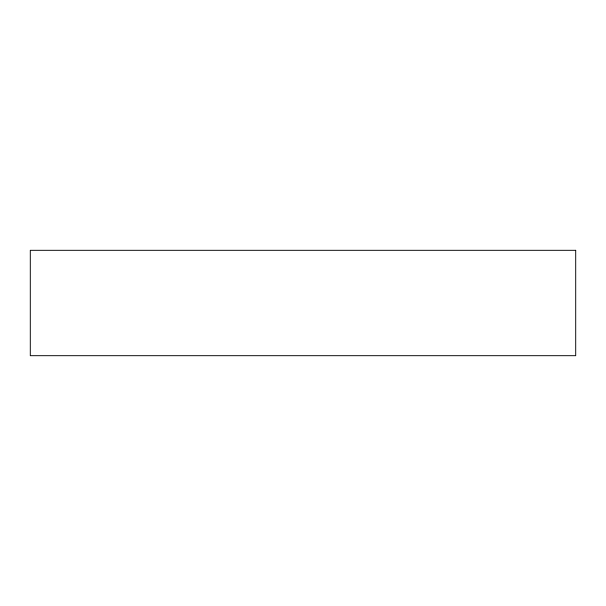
<?xml version="1.0" encoding="UTF-8"?>
<svg xmlns="http://www.w3.org/2000/svg" width="606" height="606" viewBox="0 0 606 606"><rect width="100%" height="100%" fill="white"/><g stroke="black" fill="none" stroke-linecap="round" stroke-linejoin="round"><path stroke-width="0.91" d="M575.7 250.316L30.3 250.316L30.3 355.684L575.7 355.684L575.7 250.316"/></g></svg>
